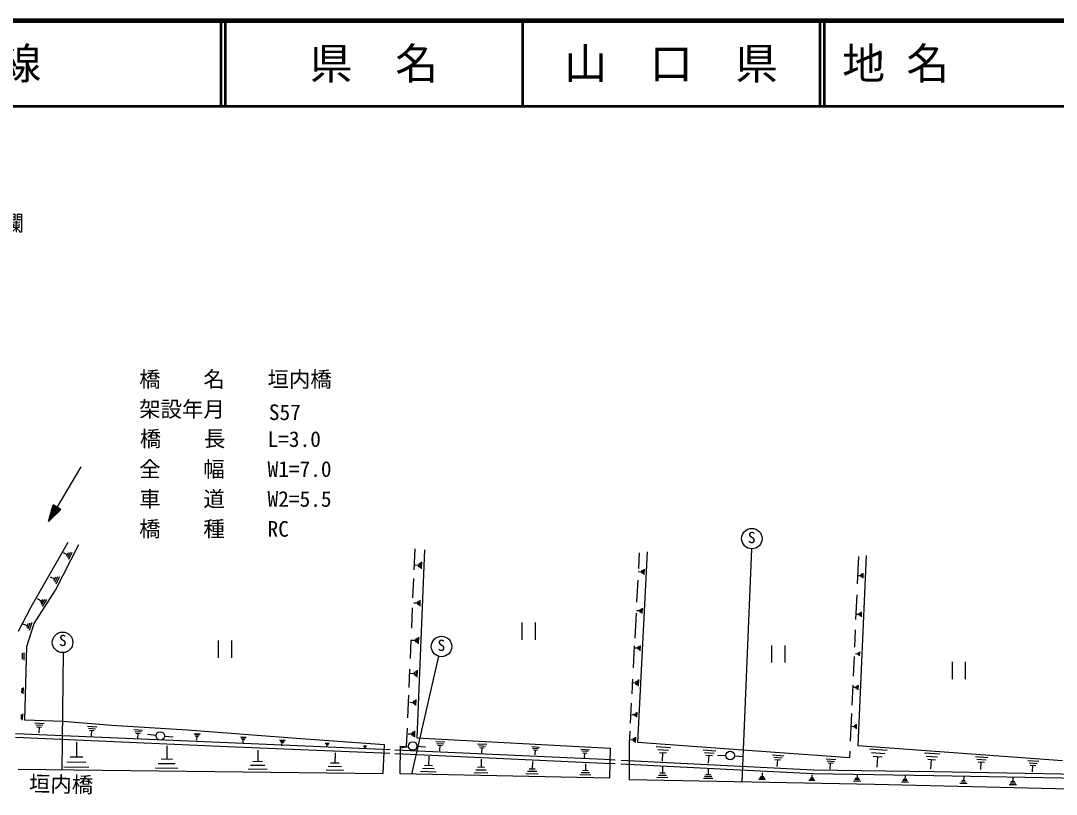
# Model space of a CAD drawing. Units: millimetres, scale not verified. Extents: x 40000 to 680000, y 20000 to 380000.
# Drawn here: x 274351 to 395395, y 289535 to 380000 of the extents above; entities that cross this region are included whole.
import ezdxf
from ezdxf.enums import TextEntityAlignment as Align

# ---------------------------------------------------------------- set-up
doc = ezdxf.new("R2010")
doc.units = ezdxf.units.MM
doc.header["$LTSCALE"] = 1000
for name, color, linetype, lineweight in [('M-BGD', 7, 'Continuous', 25), ('M-STR-STR3', 7, 'Continuous', 25), ('M-STR-STRC', 7, 'Continuous', 25), ('M-TTL', 2, 'Continuous', 140), ('M-TTL-LINE', 7, 'Continuous', 50), ('M-TTL-TXT', 7, 'Continuous', 13)]:
    doc.layers.add(name, color=color, linetype=linetype, lineweight=lineweight)
doc.layers.add('M-STR-STR1', color=1, linetype='Continuous')
doc.styles.add('ＭＳ ゴシック', font='')
doc.styles.get('ＭＳ ゴシック').set_extended_font_data('MS Gothic')

msp = doc.modelspace()

# ---------------------------------------------------------------- linework, layer by layer
at = {"layer": 'M-BGD'}
for p, q in [((281366, 327839), (277600, 321451)), ((277600, 321451), (278136, 323378)), ((278893, 322720), (278085, 323197)), ((278930, 322757), (278099, 323246)), ((278967, 322793), (278113, 323296)), ((279004, 322829), (278127, 323346)), ((279027, 322852), (278136, 323378)), ((277600, 321451), (279027, 322852)), ((278007, 321850), (277753, 321999)), ((278044, 321886), (277767, 322049)), ((278081, 321922), (277781, 322099)), ((278118, 321959), (277794, 322149)), ((278154, 321995), (277808, 322199)), ((278191, 322031), (277822, 322249)), ((278228, 322067), (277836, 322299)), ((278265, 322104), (277850, 322349)), ((278302, 322140), (277864, 322398)), ((278339, 322176), (277877, 322448)), ((278376, 322212), (277891, 322498)), ((278413, 322249), (277905, 322548)), ((278450, 322285), (277919, 322598)), ((278487, 322321), (277933, 322648)), ((278524, 322358), (277947, 322698)), ((278561, 322394), (277961, 322748)), ((278598, 322430), (277974, 322798)), ((278635, 322466), (277988, 322847)), ((278671, 322503), (278002, 322897)), ((278708, 322539), (278016, 322947)), ((278745, 322575), (278030, 322997)), ((278782, 322611), (278044, 323047)), ((278819, 322648), (278057, 323097)), ((278856, 322684), (278071, 323147)), ((277637, 321487), (277614, 321501)), ((277674, 321523), (277628, 321551)), ((277711, 321560), (277642, 321600)), ((277748, 321596), (277656, 321650)), ((277785, 321632), (277670, 321700)), ((277822, 321668), (277684, 321750)), ((277859, 321705), (277697, 321800)), ((277896, 321741), (277711, 321850)), ((277933, 321777), (277725, 321900)), ((277970, 321814), (277739, 321950)), ((279845, 318979), (275540, 311405)), ((278428, 313421), (281152, 318761)), ((279320, 317812), (279800, 317572)), ((279900, 317772), (279700, 317362)), ((280120, 317792), (279810, 317182)), ((280330, 317802), (279920, 317002)), ((320337, 315793), (320441, 318249)), ((321556, 318115), (320664, 296125)), ((346481, 295593), (347606, 317900)), ((346648, 317756), (346551, 315941)), ((372261, 317362), (372121, 314142)), ((373191, 317460), (372213, 295251)), ((320370, 316352), (320860, 316332)), ((320870, 316532), (320850, 316132)), ((321040, 316632), (321010, 316022)), ((321200, 316722), (321170, 315912)), ((277790, 314982), (278310, 314722)), ((278420, 314932), (278200, 314502)), ((278650, 314952), (278320, 314302)), ((278880, 314972), (278440, 314102)), ((320198, 312515), (320294, 314788)), ((346530, 315572), (346930, 315552)), ((346930, 315712), (346920, 315382)), ((347070, 315792), (347050, 315302)), ((347210, 315872), (347170, 315212)), ((372170, 315132), (372540, 315122)), ((372550, 315272), (372530, 314962)), ((372680, 315342), (372650, 314882)), ((372800, 315412), (372770, 314792)), ((346477, 314563), (346339, 311990)), ((275921, 309498), (278428, 313421)), ((276300, 312432), (276790, 312122)), ((276910, 312322), (276660, 311922)), ((277140, 312322), (276760, 311722)), ((277370, 312322), (276850, 311512)), ((372066, 312870), (371939, 309965)), ((275540, 311405), (274069, 308572)), ((320048, 308980), (320147, 311323)), ((320300, 311922), (320730, 311912)), ((320730, 312082), (320720, 311732)), ((320880, 312162), (320860, 311642)), ((321020, 312242), (320990, 311542)), ((346720, 311162), (346700, 310852)), ((346850, 311232), (346820, 310772)), ((346980, 311302), (346940, 310682)), ((346271, 310721), (346114, 307786)), ((346340, 311022), (346710, 311012)), ((371990, 310592), (372350, 310582)), ((372350, 310722), (372340, 310432)), ((372480, 310792), (372460, 310352)), ((372600, 310862), (372570, 310272)), ((274570, 309452), (275130, 309272)), ((275049, 306828), (275921, 309498)), ((275200, 309502), (275050, 309042)), ((275420, 309562), (275200, 308872)), ((275640, 309612), (275340, 308692)), ((332982, 307617), (332982, 309617)), ((334482, 309617), (334482, 307617)), ((371888, 308783), (371799, 306760)), ((297485, 305506), (297485, 307506)), ((298985, 307506), (298985, 305506)), ((319895, 305396), (319989, 307592)), ((320040, 307562), (320510, 307542)), ((320520, 307742), (320500, 307342)), ((320680, 307832), (320660, 307242)), ((320840, 307922), (320810, 307132)), ((274832, 298218), (275049, 306828)), ((346066, 306889), (345928, 304319)), ((346120, 306662), (346490, 306652)), ((346500, 306802), (346480, 306492)), ((346630, 306872), (346600, 306412)), ((346750, 306942), (346720, 306322)), ((362148, 304930), (362148, 306930)), ((363648, 306930), (363648, 304930)), ((274540, 306022), (274530, 305322)), ((274730, 306132), (274710, 305202)), ((371752, 305668), (371650, 303336)), ((371920, 305982), (372200, 305972)), ((372200, 306082), (372190, 305852)), ((372300, 306142), (372280, 305792)), ((372390, 306192), (372370, 305732)), ((319752, 302012), (319844, 304176)), ((320350, 303862), (320330, 303462)), ((320520, 303962), (320490, 303352)), ((320680, 304062), (320650, 303242)), ((383254, 303012), (383254, 305012)), ((384754, 305012), (384754, 303012)), ((319850, 303682), (320340, 303662)), ((345858, 303017), (345765, 301266)), ((346240, 302772), (346220, 302392)), ((346400, 302862), (346370, 302292)), ((346550, 302942), (346510, 302192)), ((274480, 301952), (274460, 301392)), ((274630, 302032), (274610, 301292)), ((345780, 302602), (346230, 302582)), ((371605, 302305), (371504, 299971)), ((371660, 302062), (371990, 302052)), ((372000, 302182), (371980, 301912)), ((372110, 302252), (372090, 301842)), ((372220, 302312), (372200, 301762)), ((319601, 298473), (319714, 301122)), ((319820, 300292), (320250, 300282)), ((320250, 300452), (320240, 300102)), ((320400, 300542), (320380, 300012)), ((320540, 300622), (320510, 299912)), ((345707, 300186), (345581, 297842)), ((346130, 299002), (346110, 298722)), ((346250, 299072), (346220, 298652)), ((346360, 299132), (346330, 298572)), ((371461, 298997), (371319, 295732)), ((274410, 298852), (274390, 298312)), ((274550, 298932), (274530, 298222)), ((279300, 298055), (274832, 298218)), ((275990, 297882), (277100, 297832)), ((284967, 297564), (279300, 298055)), ((345780, 298882), (346120, 298862)), ((298559, 295536), (273755, 296614)), ((276120, 297652), (276950, 297622)), ((276250, 297422), (276800, 297402)), ((276500, 296742), (276530, 297412)), ((282150, 297502), (283260, 297412)), ((282270, 297272), (283100, 297202)), ((282390, 297042), (282940, 296992)), ((282610, 296352), (282670, 297022)), ((293849, 297020), (284967, 297564)), ((287590, 297102), (288590, 297042)), ((287710, 296892), (288460, 296852)), ((287820, 296682), (288320, 296652)), ((288030, 296072), (288070, 296672)), ((307090, 296039), (293849, 297020)), ((294610, 296662), (295360, 296612)), ((319460, 295131), (319551, 297280)), ((319630, 296612), (320080, 296592)), ((320090, 296782), (320070, 296402)), ((320240, 296872), (320220, 296312)), ((320390, 296952), (320360, 296212)), ((345531, 296907), (345459, 295567)), ((371450, 297492), (371790, 297482)), ((371790, 297612), (371780, 297342)), ((371910, 297682), (371890, 297272)), ((372020, 297742), (372000, 297192)), ((298540, 295086), (273735, 296165)), ((280890, 295642), (280870, 293872)), ((290170, 296422), (289180, 296542)), ((291170, 296322), (292170, 296242)), ((294690, 296512), (295260, 296472)), ((294770, 296352), (295150, 296322)), ((294930, 295882), (294960, 296342)), ((317530, 294737), (298559, 295536)), ((300060, 296262), (300720, 296212)), ((300130, 296122), (300630, 296092)), ((300200, 295982), (300540, 295962)), ((300340, 295572), (300370, 295972)), ((304600, 295922), (305290, 295872)), ((304680, 295782), (305190, 295742)), ((304750, 295642), (305090, 295612)), ((304890, 295212), (304920, 295632)), ((316865, 295338), (307090, 296039)), ((309950, 295532), (310410, 295502)), ((310010, 295442), (310350, 295422)), ((320664, 296125), (343234, 294921)), ((322860, 295702), (323930, 295652)), ((322990, 295482), (323790, 295442)), ((327760, 295442), (328830, 295382)), ((345459, 295567), (345459, 291258)), ((345560, 295942), (345940, 295922)), ((345950, 296082), (345930, 295762)), ((346080, 296162), (346060, 295682)), ((346210, 296232), (346180, 295592)), ((358760, 294713), (346481, 295593)), ((291440, 295212), (291420, 293632)), ((317514, 294287), (298540, 295086)), ((302070, 294702), (302060, 293352)), ((310060, 295342), (310280, 295332)), ((310150, 295062), (310170, 295342)), ((311090, 294392), (311080, 293172)), ((314430, 295212), (314770, 295192)), ((314470, 295142), (314730, 295132)), ((314510, 295072), (314680, 295062)), ((314580, 294862), (314600, 295072)), ((316714, 291980), (316865, 295338)), ((319030, 294223), (318083, 294263)), ((319050, 294673), (318090, 294713)), ((319680, 295102), (318690, 294932)), ((318709, 291933), (318734, 295149)), ((318734, 295149), (319460, 295131)), ((342540, 293145), (319030, 294223)), ((342562, 293594), (319050, 294673)), ((320670, 295152), (321670, 295102)), ((323110, 295262), (323640, 295232)), ((323340, 294602), (323380, 295252)), ((327890, 295222), (328690, 295182)), ((328010, 295002), (328540, 294972)), ((328240, 294342), (328280, 294992)), ((334080, 295112), (335000, 295062)), ((334190, 294922), (334880, 294882)), ((334290, 294732), (334750, 294702)), ((334490, 294162), (334520, 294722)), ((339810, 294802), (340820, 294752)), ((339930, 294602), (340680, 294562)), ((340040, 294392), (340540, 294362)), ((340260, 293772), (340290, 294382)), ((343234, 294921), (343182, 291426)), ((348630, 295132), (350310, 295012)), ((348820, 294782), (350080, 294692)), ((349000, 294432), (349840, 294372)), ((349350, 293402), (349420, 294402)), ((354120, 294742), (355620, 294632)), ((354290, 294432), (355410, 294352)), ((371234, 293783), (358760, 294713)), ((362220, 294152), (363540, 294052)), ((371269, 294581), (371234, 293783)), ((372213, 295251), (396134, 293490)), ((373560, 294852), (375630, 294702)), ((373790, 294422), (375340, 294312)), ((379980, 294382), (381770, 294252)), ((281970, 293272), (279760, 293292)), ((281610, 293862), (280130, 293872)), ((292410, 293092), (290430, 293112)), ((292080, 293622), (290760, 293632)), ((302620, 293342), (301490, 293352)), ((311590, 293162), (310560, 293172)), ((322040, 293982), (322020, 292892)), ((328180, 293652), (328160, 292682)), ((334160, 293352), (334140, 292492)), ((340370, 293082), (340360, 292302)), ((343849, 293079), (342540, 293145)), ((343823, 293531), (342562, 293594)), ((366985, 291923), (344510, 293046)), ((367000, 292372), (344534, 293496)), ((354450, 294122), (355200, 294062)), ((354760, 293192), (354830, 294092)), ((356790, 294062), (355790, 294032)), ((357790, 294042), (358780, 293952)), ((362370, 293882), (363360, 293802)), ((362510, 293602), (363170, 293552)), ((362780, 292782), (362840, 293582)), ((368480, 293682), (369640, 293602)), ((368610, 293442), (369480, 293382)), ((368730, 293202), (369310, 293162)), ((368970, 292482), (369020, 293182)), ((374010, 293982), (375050, 293912)), ((374440, 292702), (374530, 293952)), ((380180, 294012), (381520, 293912)), ((380370, 293632), (381270, 293562)), ((380740, 292522), (380820, 293602)), ((385960, 293942), (387390, 293832)), ((386120, 293642), (387190, 293562)), ((386270, 293342), (386990, 293282)), ((386570, 292452), (386630, 293312)), ((392060, 293492), (393340, 293392)), ((392210, 293222), (393170, 293152)), ((392350, 292952), (392990, 292912)), ((392610, 292162), (392670, 292932)), ((274066, 292461), (316714, 291980)), ((282330, 292672), (279380, 292702)), ((292730, 292552), (290090, 292582)), ((303170, 292432), (300920, 292462)), ((302900, 292892), (301210, 292912)), ((312090, 292332), (310040, 292362)), ((311840, 292752), (310300, 292772)), ((343182, 291426), (318709, 291933)), ((322910, 292142), (321090, 292182)), ((322690, 292512), (321330, 292542)), ((322470, 292882), (321560, 292902)), ((328950, 292022), (327340, 292052)), ((328760, 292352), (327550, 292372)), ((328560, 292672), (327760, 292692)), ((334850, 291892), (333410, 291922)), ((334680, 292192), (333600, 292212)), ((334500, 292482), (333780, 292492)), ((340990, 291772), (339690, 291792)), ((340840, 292032), (339860, 292052)), ((340680, 292292), (340030, 292312)), ((349830, 291732), (348880, 291752)), ((349670, 291992), (349040, 292002)), ((349370, 292762), (349360, 292002)), ((354980, 291822), (354430, 291832)), ((354720, 292482), (354710, 291832)), ((361020, 292052), (361010, 291582)), ((366840, 291822), (366830, 291422)), ((381077, 291707), (366985, 291923)), ((381084, 292157), (367000, 292372)), ((372120, 291902), (372110, 291392)), ((377720, 291742), (377710, 291262)), ((401070, 291797), (381084, 292157)), ((345459, 291258), (374136, 290713)), ((349980, 291472), (348710, 291502)), ((355250, 291372), (354150, 291392)), ((355120, 291602), (354290, 291612)), ((361400, 291252), (360610, 291272)), ((361310, 291412), (360710, 291432)), ((361210, 291572), (360810, 291582)), ((367160, 291142), (366490, 291162)), ((367080, 291282), (366580, 291292)), ((367000, 291412), (366660, 291422)), ((372530, 291042), (371680, 291062)), ((372430, 291222), (371790, 291232)), ((372320, 291392), (371900, 291392)), ((374136, 290713), (395285, 290218)), ((378110, 290922), (377290, 290942)), ((378010, 291092), (377400, 291102)), ((377910, 291252), (377510, 291262)), ((401064, 291347), (381077, 291707)), ((384960, 290762), (384140, 290782)), ((384860, 290932), (384250, 290942)), ((384760, 291092), (384350, 291102)), ((384570, 291592), (384560, 291102)), ((390750, 290632), (389870, 290652)), ((390650, 290812), (389990, 290822)), ((390540, 290982), (390100, 290992)), ((390330, 291512), (390320, 290992)), ((395285, 290218), (415988, 289970))]:
    msp.add_line(p, q, dxfattribs=at)
for centre in [(290670, 296359), (320169, 295182), (357286, 294077)]:
    msp.add_circle(centre, 500, dxfattribs=at)
at = {"layer": 'M-STR-STRC'}
for p, q in [((359751, 318238), (358638, 291007)), ((279305, 306106), (279168, 292404)), ((323194, 305673), (320011, 291906))]:
    msp.add_line(p, q, dxfattribs=at)
for centre in [(359813, 319437), (279247, 307304), (323538, 306823)]:
    msp.add_circle(centre, 1200, dxfattribs=at)
at = {"layer": 'M-TTL'}
msp.add_line((680000, 380000), (40000, 380000), dxfattribs=at)
at = {"layer": 'M-TTL-LINE'}
for p, q in [((297750, 380000), (297750, 370000)), ((298250, 380000), (298250, 370000)), ((333000, 380000), (333000, 370000)), ((367750, 380000), (367750, 370000)), ((368250, 380000), (368250, 370000)), ((40000, 370000), (680000, 370000))]:
    msp.add_line(p, q, dxfattribs=at)

# ---------------------------------------------------------------- texts
at = {"layer": 'M-STR-STR1', "style": 'ＭＳ ゴシック'}
for s, p in [('橋\u3000\u3000名', (288202, 336605)), ('垣内橋', (303202, 336605)), ('架設年月', (288202, 333105)), ('S57', (303356, 332747)), ('橋\u3000  長', (288271, 329656)), ('L=3.0', (303202, 329605)), ('全\u3000\u3000幅', (288202, 326105)), ('W1=7.0', (303202, 326105)), ('車\u3000\u3000道', (288202, 322605)), ('W2=5.5', (303202, 322605)), ('橋\u3000\u3000種', (288202, 319105)), ('RC', (303202, 319105))]:
    msp.add_text(s, height=1833, dxfattribs=at).set_placement(p, align=Align.BOTTOM_LEFT)
msp.add_text('垣内橋', height=1833, rotation=358.831, dxfattribs=at).set_placement((275292, 289327), align=Align.BOTTOM_LEFT)
at = {"layer": 'M-STR-STR3', "style": 'ＭＳ ゴシック'}
msp.add_text('高\u3000欄', height=1833, dxfattribs=at).set_placement((267221, 354859), align=Align.BOTTOM_LEFT)
at = {"layer": 'M-STR-STRC', "style": 'ＭＳ ゴシック'}
for p in [(359350, 318504), (278820, 306477), (323068, 305904)]:
    msp.add_text('S', height=1320, dxfattribs=at).set_placement(p, align=Align.BOTTOM_LEFT)
at = {"layer": 'M-TTL-TXT', "style": 'ＭＳ ゴシック'}
for s, p in [('主要地方道山口福栄須佐線', (216734, 375000)), ('地 名', (370380, 375000))]:
    msp.add_text(s, height=3666, dxfattribs=at).set_placement(p, align=Align.MIDDLE_LEFT)
for s, p in [('県\u3000名', (315625, 375000)), ('山\u3000口\u3000県', (350375, 375000))]:
    msp.add_text(s, height=3666, dxfattribs=at).set_placement(p, align=Align.MIDDLE_CENTER)

doc.saveas('drawing.dxf')
